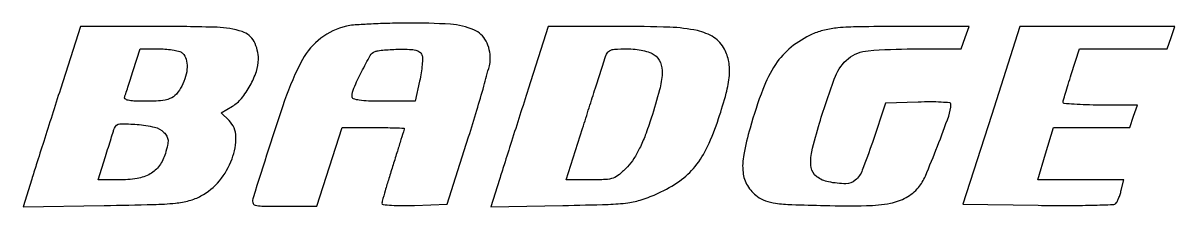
# Model space of a CAD drawing. Extents: x 55 to 363, y 179 to 228.
import ezdxf

# ---------------------------------------------------------------- set-up
doc = ezdxf.new("R2010")
doc.units = 0

msp = doc.modelspace()

# ---------------------------------------------------------------- linework, layer by layer
for points in [[(141.5, 227.071287, 0.103367), (134.66429, 223.829723, 0.106336), (129.780355, 218.148941, 0.043599), (125.001982, 207.18778, 0.004864), (116.572339, 181.25, 0.122284), (116.493999, 179.970282, 0.287456), (117.11451, 179.293483, 0.063989), (118.906561, 179.038865, 0.003334), (124.735799, 179), (133.606374, 179), (137, 189.5), (140.393626, 200), (148.696813, 200, -0.002822), (151.879447, 199.982038, -0.004719), (154.55575, 199.926562, -0.000898), (156.890527, 199.85192, -0.42503), (156.982335, 199.75, -0.057273), (156.945904, 199.55529, -0.000136), (156.093798, 196.797311, -0.000886), (155.126926, 193.690404, -0.000551), (153.982335, 190.049358, 0.002372), (152.83953, 186.367177, 0.003516), (151.876061, 183.128594, 0.00159), (151.0833, 180.360722, 0.069052), (151, 179.760425, 0.385814), (151.294262, 179.435839, 0.008735), (153.558762, 179.253256, 0.015017), (156.370749, 179.160565, 0.009019), (159.710678, 179.211067), (168.421357, 179.5), (174.163827, 197.5, 0.003975), (176.366862, 204.599964, 0.005413), (178.23321, 211.039624, 0.003657), (179.697878, 216.459145, 0.060072), (179.953149, 218.315741, 0.125929), (178.815784, 223.08931, 0.17125), (175.593197, 226.074326, 0.08658), (169.301431, 227.582101, 0.017548), (157.782119, 227.897639, 0.004834), (152.476674, 227.80545, 0.005917), (147.520372, 227.612674, 0.004993), (143.363491, 227.360062, 0.041554)], [(65.086021, 210.25, 0.000212), (62.861084, 203.299312, 0.000205), (60.616169, 196.265982, 0.000203), (58.644523, 190.071365, 0.000753), (57.409758, 186.166108), (55.10307, 178.832216), (76.801535, 179.175211, 0.002185), (89.92568, 179.440042, 0.018477), (95.821909, 179.80309, 0.041769), (99.500333, 180.4798, 0.056046), (102.649228, 181.728017, 0.09899), (107.575002, 185.766264, 0.082636), (110.953036, 191.64086, 0.094215), (111.967013, 197.580626, 0.194032), (110.15242, 201.84758), (108.071083, 203.928917), (111.056783, 205.692614, 0.08967), (113.477719, 207.783714, 0.043498), (115.769571, 211.187736, 0.043409), (117.452718, 214.968346, 0.083215), (118, 218.233937, 0.122471), (116.823259, 222.966032, 0.195383), (113.672163, 225.606372, 0.070716), (106.938604, 226.764543, 0.007284), (90.777457, 227), (70.455594, 227)], [(190.086021, 210.25, 0.000214), (187.8606, 203.297744, 0.000206), (185.614234, 196.259708, 0.000204), (183.640675, 190.058866, 0.000754), (182.403169, 186.144751), (180.089891, 178.789502), (199.294945, 179.177248, 0.002622), (211.482095, 179.487246, 0.0242), (216.746381, 179.90434, 0.047852), (220.493111, 180.754341, 0.027403), (224.813277, 182.447457, 0.046387), (230.505663, 185.714359, 0.069201), (234.691567, 189.628821, 0.061292), (237.981458, 194.896351, 0.028574), (240.963167, 202.38944, 0.014743), (242.997629, 209.155133, 0.044489), (243.829129, 213.893943, 0.064871), (243.663216, 217.596282, 0.075871), (242.538418, 220.925709, 0.130803), (239.708696, 224.041132, 0.090768), (235.290901, 225.86871, 0.04459), (227.91176, 226.774104, 0.008241), (214.207561, 227), (195.455594, 227)], [(266, 224.91597, 0.063043), (260.353427, 221.44189, 0.07686), (256.174265, 216.864014, 0.057114), (252.758269, 210.178565, 0.019734), (249.353784, 199.864114, 0.022746), (247.671263, 192.801252, 0.074025), (247.476523, 188.006955, 0.111113), (248.676582, 184.486183, 0.095725), (251.319383, 181.595826, 0.074967), (253.479925, 180.444567, 0.051545), (256.182361, 179.792017, 0.024511), (260.497559, 179.424688, 0.003551), (269.319383, 179.170515, 0.009378), (280.468035, 179.137674, 0.043593), (286.862944, 179.798308, 0.077886), (291.07243, 181.313602, 0.092841), (294.332106, 183.982839, 0.074914), (296.200111, 187.02992, 0.007454), (299.429112, 194.986925, 0.006924), (302.442736, 203.07301, 0.085935), (303, 206.291406, 0.388686), (302.720737, 206.596373, 0.007727), (300.440121, 206.761969, 0.014088), (297.626935, 206.84317, 0.008457), (294.285518, 206.788933), (285.571036, 206.5), (282.035518, 196, -0.01173), (279.350193, 188.603378, -0.11719), (277.490394, 185.914018, -0.190469), (274.991945, 184.984911, -0.041284), (270.323805, 185.467077, -0.116202), (267.16485, 186.865716, -0.195027), (265.700596, 189.322931, -0.095344), (265.860794, 193.544059, -0.017087), (267.912623, 201.188831, -0.016037), (272.167242, 213.672971, -0.135566), (275.631794, 218.424526, -0.14846), (280.910212, 220.511545, -0.020442), (292.852515, 221), (305.80435, 221), (306.850155, 224), (307.895961, 227), (289.19798, 226.978038, 0.002969), (278.354156, 226.900917, 0.018904), (272.856568, 226.621106, 0.037132), (269.217736, 226.023088, 0.047166)], [(313.869789, 203.25), (306.258221, 179.5), (326.307836, 179.228725, 0.003644), (334.047383, 179.180418, 0.005747), (340.688339, 179.263699, 0.001807), (346.412035, 179.421982, 0.194338), (347.107963, 179.728725, 0.078222), (347.441103, 180.199708, 0.018458), (347.837518, 181.081251, 0.01856), (348.222503, 182.140648, 0.017332), (348.537645, 183.25), (349.216816, 186), (337.748023, 186), (326.279229, 186), (328.340655, 193), (330.402081, 200), (340.603215, 200), (350.80435, 200), (351.850155, 203), (352.895961, 206), (342.94798, 206, -0.0064), (339.133585, 206.048824, -0.010639), (335.922219, 206.199472, -0.004473), (333.250642, 206.40586, -0.38923), (333, 206.679053, -0.069391), (333.066838, 207.158335, -0.001955), (333.64532, 209.162287, -0.003956), (334.355081, 211.516224, -0.002705), (335.196833, 214.179053), (337.393666, 221), (349.099008, 221), (360.80435, 221), (361.850155, 224), (362.895961, 227), (342.188659, 227), (321.481357, 227)], [(97.8, 219.8, -0.130939), (98.688886, 218.265381, -0.073816), (98.94225, 216.114238, -0.062717), (98.551322, 213.618803, -0.049186), (97.536985, 211.071521, -0.061549), (96.064987, 208.920794, -0.117724), (94.363298, 207.723094, -0.078258), (91.835244, 207.150538, -0.016633), (87.311224, 207, -0.011544), (84.697889, 207.060345, -0.049194), (83.154424, 207.284915, -0.121923), (82.402654, 207.681509, -0.311582), (82.264371, 208.25, 0.011096), (82.543652, 209.031318, 0.001246), (83.134264, 210.821875, 0.001512), (83.825412, 212.956745, 0.001227), (84.553982, 215.25), (86.365244, 221), (91.482622, 221, -0.021511), (93.529751, 220.911886, -0.025426), (95.44927, 220.6475, -0.025549), (97.019868, 220.26514, -0.124514)], [(161.671308, 219.414175, -0.096105), (161.836471, 218.478875, -0.017279), (161.745169, 216.703772, -0.018079), (161.487419, 214.603287, -0.015479), (161.068207, 212.414175), (159.856568, 207), (151.428284, 207, -0.007828), (147.439909, 207.062442, -0.029032), (144.935944, 207.286788, -0.047053), (143.426507, 207.658479, -0.321192), (143.009769, 208.25, -0.101689), (143.498592, 210.537843, -0.014486), (145.563566, 214.899793, -0.011491), (147.87852, 219.197364, -0.170285), (149.149932, 220.304363, -0.062151), (149.97151, 220.518445, -0.009509), (151.654824, 220.707334, -0.010507), (153.660356, 220.851407, -0.008939), (155.781385, 220.921053, -0.014989), (158.373409, 220.882096, -0.051411), (160.036933, 220.63453, -0.088078), (161.083856, 220.159234, -0.151779)], [(223.777494, 219.443296, -0.146993), (225.397915, 217.389067, -0.106431), (225.876461, 214.496026, -0.053956), (225.177192, 210.048297, -0.011563), (222.963439, 202.544393, -0.01207), (221.372956, 197.962947, -0.024218), (219.858353, 194.44651, -0.030376), (218.303413, 191.704535, -0.044913), (216.595361, 189.532436, -0.025675), (214.437999, 187.468284, -0.092297), (212.799106, 186.512625, -0.073511), (210.736792, 186.10084, -0.012581), (206.729869, 186), (200.195893, 186), (204.597319, 199.75, 0.000249), (206.367431, 205.289307, 0.000289), (208.046257, 210.5625, 0.000257), (209.46266, 215.028273, 0.001721), (210.15766, 217.25, -0.025994), (211.006597, 219.563386, -0.158474), (211.833768, 220.51027, -0.122263), (213.166061, 220.915287, -0.012952), (216.435781, 221, -0.024625), (218.643895, 220.891182, -0.027622), (220.746362, 220.56544, -0.029962), (222.541959, 220.070723, -0.070683)], [(92.721966, 198.706606, -0.063832), (93.520961, 197.67265, -0.114985), (93.837403, 196.654915, -0.075057), (93.733568, 195.315112, -0.015981), (93.132801, 193.048913, -0.082892), (91.546366, 189.818548, -0.1091), (89.110231, 187.631614, -0.088881), (85.575652, 186.393577, -0.039925), (80.654521, 186), (75.209722, 186), (77.125059, 192.25, -0.001003), (77.894732, 194.743676, -0.001234), (78.623301, 197.067244, -0.001019), (79.244373, 199.017153, -0.009005), (79.535834, 199.872533, -0.306263), (81.008645, 200.946382, -0.030961), (85.573117, 200.826361, -0.034681), (90.233057, 200.086173, -0.14055)]]:
    msp.add_lwpolyline(points, format="xyb", close=True)

doc.saveas('drawing.dxf')
